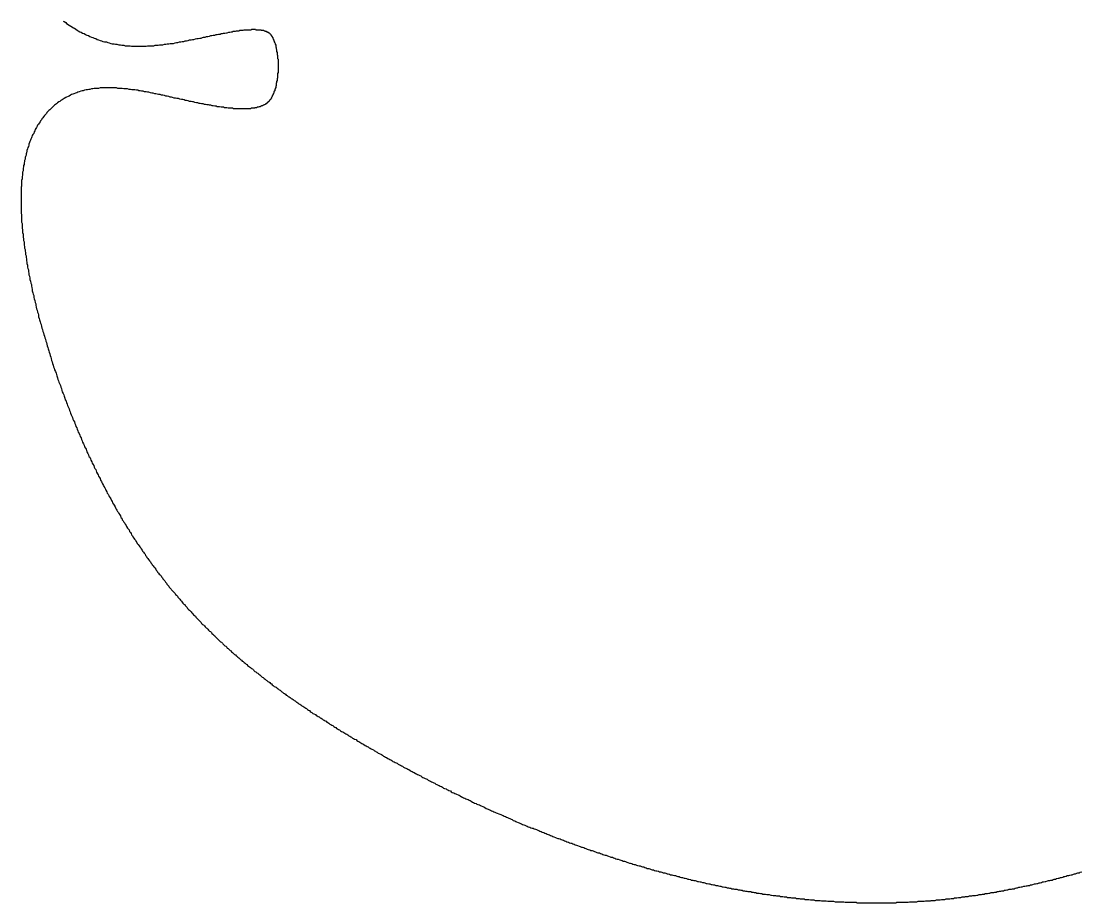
# Model space of a CAD drawing. Header units: millimetres. Extents: x 111 to 2999, y 81 to 1941.
# Drawn here: x 950.9 to 972.8, y 804.01 to 822.22 of the extents above; entities that cross this region are included whole.
import ezdxf

# ---------------------------------------------------------------- set-up
doc = ezdxf.new("R2010")
doc.units = ezdxf.units.MM
doc.layers.add('DRAW', color=7, linetype='Continuous')

msp = doc.modelspace()

# ---------------------------------------------------------------- linework, layer by layer
at = {"layer": 'DRAW'}
msp.add_polyline3d([(951.77, 822.223, 0), (951.79, 822.213, 0), (951.82, 822.193, 0), (951.84, 822.173, 0), (951.87, 822.153, 0), (951.9, 822.133, 0), (951.92, 822.123, 0), (951.95, 822.103, 0), (951.98, 822.083, 0), (952, 822.073, 0), (952.03, 822.053, 0), (952.06, 822.033, 0), (952.08, 822.023, 0), (952.11, 822.003, 0), (952.14, 821.993, 0), (952.17, 821.973, 0), (952.2, 821.963, 0), (952.23, 821.943, 0), (952.26, 821.933, 0), (952.29, 821.923, 0), (952.32, 821.903, 0), (952.35, 821.893, 0), (952.38, 821.883, 0), (952.41, 821.873, 0), (952.44, 821.863, 0), (952.47, 821.843, 0), (952.5, 821.833, 0), (952.53, 821.823, 0), (952.56, 821.813, 0), (952.59, 821.803, 0), (952.62, 821.793, 0), (952.66, 821.793, 0), (952.69, 821.783, 0), (952.72, 821.773, 0), (952.75, 821.763, 0), (952.78, 821.753, 0), (952.82, 821.753, 0), (952.85, 821.743, 0), (952.88, 821.743, 0), (952.92, 821.733, 0), (952.95, 821.733, 0), (952.98, 821.723, 0), (953.02, 821.723, 0), (953.05, 821.713, 0), (953.08, 821.713, 0), (953.11, 821.713, 0), (953.15, 821.713, 0), (953.18, 821.703, 0), (953.21, 821.703, 0), (953.25, 821.703, 0), (953.28, 821.703, 0), (953.31, 821.703, 0), (953.34, 821.703, 0), (953.38, 821.703, 0), (953.41, 821.703, 0), (953.44, 821.703, 0), (953.48, 821.703, 0), (953.51, 821.713, 0), (953.54, 821.713, 0), (953.57, 821.713, 0), (953.6, 821.713, 0), (953.64, 821.713, 0), (953.67, 821.723, 0), (953.7, 821.723, 0), (953.73, 821.723, 0), (953.76, 821.733, 0), (953.8, 821.733, 0), (953.83, 821.733, 0), (953.86, 821.743, 0), (953.89, 821.743, 0), (953.92, 821.753, 0), (953.95, 821.753, 0), (953.98, 821.763, 0), (954.02, 821.763, 0), (954.05, 821.763, 0), (954.08, 821.773, 0), (954.11, 821.783, 0), (954.14, 821.783, 0), (954.17, 821.793, 0), (954.2, 821.793, 0), (954.23, 821.803, 0), (954.26, 821.803, 0), (954.29, 821.813, 0), (954.32, 821.813, 0), (954.35, 821.823, 0), (954.38, 821.833, 0), (954.41, 821.833, 0), (954.44, 821.843, 0), (954.47, 821.843, 0), (954.5, 821.853, 0), (954.53, 821.863, 0), (954.56, 821.863, 0), (954.59, 821.873, 0), (954.62, 821.873, 0), (954.65, 821.883, 0), (954.67, 821.893, 0), (954.7, 821.893, 0), (954.73, 821.903, 0), (954.76, 821.903, 0), (954.79, 821.913, 0), (954.82, 821.923, 0), (954.84, 821.923, 0), (954.87, 821.933, 0), (954.9, 821.933, 0), (954.93, 821.943, 0), (954.95, 821.943, 0), (954.98, 821.953, 0), (955.01, 821.953, 0), (955.03, 821.963, 0), (955.06, 821.963, 0), (955.08, 821.973, 0), (955.11, 821.973, 0), (955.14, 821.983, 0), (955.16, 821.983, 0), (955.19, 821.993, 0), (955.21, 821.993, 0), (955.24, 822.003, 0), (955.26, 822.003, 0), (955.28, 822.013, 0), (955.31, 822.013, 0), (955.33, 822.013, 0), (955.35, 822.023, 0), (955.38, 822.023, 0), (955.4, 822.023, 0), (955.42, 822.033, 0), (955.44, 822.033, 0), (955.47, 822.033, 0), (955.49, 822.033, 0), (955.51, 822.043, 0), (955.53, 822.043, 0), (955.55, 822.043, 0), (955.57, 822.043, 0), (955.59, 822.043, 0), (955.61, 822.043, 0), (955.63, 822.043, 0), (955.65, 822.043, 0), (955.67, 822.053, 0), (955.68, 822.053, 0), (955.7, 822.053, 0), (955.72, 822.053, 0), (955.74, 822.053, 0), (955.75, 822.043, 0), (955.77, 822.043, 0), (955.78, 822.043, 0), (955.8, 822.043, 0), (955.81, 822.043, 0), (955.82, 822.043, 0), (955.84, 822.043, 0), (955.85, 822.043, 0), (955.86, 822.033, 0), (955.87, 822.033, 0), (955.89, 822.033, 0), (955.9, 822.033, 0), (955.91, 822.033, 0), (955.92, 822.023, 0), (955.93, 822.023, 0), (955.94, 822.023, 0), (955.94, 822.013, 0), (955.95, 822.013, 0), (955.96, 822.013, 0), (955.97, 822.013, 0), (955.97, 822.003, 0), (955.98, 822.003, 0), (955.99, 822.003, 0), (955.99, 821.993, 0), (956, 821.993, 0), (956, 821.993, 0), (956.01, 821.993, 0), (956.01, 821.983, 0), (956.02, 821.983, 0), (956.02, 821.983, 0), (956.03, 821.973, 0), (956.03, 821.973, 0), (956.03, 821.963, 0), (956.04, 821.963, 0), (956.04, 821.963, 0), (956.05, 821.953, 0), (956.05, 821.953, 0), (956.06, 821.943, 0), (956.06, 821.943, 0), (956.06, 821.933, 0), (956.07, 821.923, 0), (956.07, 821.913, 0), (956.08, 821.913, 0), (956.09, 821.903, 0), (956.09, 821.893, 0), (956.1, 821.883, 0), (956.1, 821.873, 0), (956.11, 821.853, 0), (956.11, 821.843, 0), (956.12, 821.833, 0), (956.12, 821.823, 0), (956.13, 821.803, 0), (956.13, 821.793, 0), (956.14, 821.773, 0), (956.15, 821.763, 0), (956.15, 821.743, 0), (956.16, 821.723, 0), (956.16, 821.713, 0), (956.16, 821.693, 0), (956.17, 821.673, 0), (956.17, 821.653, 0), (956.18, 821.633, 0), (956.18, 821.613, 0), (956.18, 821.593, 0), (956.19, 821.573, 0), (956.19, 821.553, 0), (956.19, 821.533, 0), (956.2, 821.513, 0), (956.2, 821.493, 0), (956.2, 821.473, 0), (956.2, 821.453, 0), (956.21, 821.433, 0), (956.21, 821.403, 0), (956.21, 821.383, 0), (956.21, 821.363, 0), (956.21, 821.343, 0), (956.21, 821.323, 0), (956.21, 821.293, 0), (956.21, 821.273, 0), (956.21, 821.253, 0), (956.21, 821.233, 0), (956.21, 821.213, 0), (956.21, 821.183, 0), (956.21, 821.163, 0), (956.2, 821.143, 0), (956.2, 821.123, 0), (956.2, 821.103, 0), (956.2, 821.073, 0), (956.2, 821.053, 0), (956.19, 821.033, 0), (956.19, 821.013, 0), (956.19, 820.993, 0), (956.18, 820.973, 0), (956.18, 820.953, 0), (956.17, 820.933, 0), (956.17, 820.913, 0), (956.17, 820.893, 0), (956.16, 820.873, 0), (956.16, 820.853, 0), (956.15, 820.833, 0), (956.15, 820.823, 0), (956.14, 820.803, 0), (956.14, 820.783, 0), (956.13, 820.773, 0), (956.12, 820.753, 0), (956.12, 820.733, 0), (956.11, 820.723, 0), (956.11, 820.713, 0), (956.1, 820.693, 0), (956.09, 820.683, 0), (956.09, 820.673, 0), (956.08, 820.653, 0), (956.07, 820.643, 0), (956.07, 820.633, 0), (956.06, 820.623, 0), (956.06, 820.613, 0), (956.05, 820.603, 0), (956.04, 820.593, 0), (956.04, 820.593, 0), (956.03, 820.583, 0), (956.03, 820.573, 0), (956.02, 820.563, 0), (956.01, 820.563, 0), (956.01, 820.553, 0), (956, 820.553, 0), (956, 820.543, 0), (955.99, 820.533, 0), (955.98, 820.533, 0), (955.98, 820.523, 0), (955.97, 820.523, 0), (955.96, 820.513, 0), (955.95, 820.513, 0), (955.95, 820.503, 0), (955.94, 820.503, 0), (955.93, 820.493, 0), (955.92, 820.493, 0), (955.91, 820.483, 0), (955.9, 820.483, 0), (955.89, 820.473, 0), (955.88, 820.473, 0), (955.87, 820.473, 0), (955.86, 820.463, 0), (955.85, 820.463, 0), (955.84, 820.453, 0), (955.83, 820.453, 0), (955.82, 820.453, 0), (955.8, 820.443, 0), (955.79, 820.443, 0), (955.78, 820.443, 0), (955.76, 820.433, 0), (955.75, 820.433, 0), (955.73, 820.433, 0), (955.72, 820.423, 0), (955.7, 820.423, 0), (955.69, 820.423, 0), (955.67, 820.423, 0), (955.66, 820.423, 0), (955.64, 820.413, 0), (955.62, 820.413, 0), (955.6, 820.413, 0), (955.58, 820.413, 0), (955.57, 820.413, 0), (955.55, 820.413, 0), (955.53, 820.413, 0), (955.51, 820.413, 0), (955.49, 820.413, 0), (955.47, 820.413, 0), (955.45, 820.413, 0), (955.43, 820.413, 0), (955.41, 820.413, 0), (955.38, 820.413, 0), (955.36, 820.413, 0), (955.34, 820.413, 0), (955.32, 820.413, 0), (955.29, 820.413, 0), (955.27, 820.423, 0), (955.25, 820.423, 0), (955.23, 820.423, 0), (955.2, 820.423, 0), (955.18, 820.423, 0), (955.15, 820.433, 0), (955.13, 820.433, 0), (955.1, 820.433, 0), (955.08, 820.443, 0), (955.05, 820.443, 0), (955.03, 820.443, 0), (955, 820.453, 0), (954.98, 820.453, 0), (954.95, 820.453, 0), (954.93, 820.463, 0), (954.9, 820.463, 0), (954.87, 820.473, 0), (954.85, 820.473, 0), (954.82, 820.483, 0), (954.79, 820.483, 0), (954.77, 820.493, 0), (954.74, 820.493, 0), (954.71, 820.503, 0), (954.69, 820.503, 0), (954.66, 820.513, 0), (954.63, 820.513, 0), (954.6, 820.523, 0), (954.58, 820.523, 0), (954.55, 820.533, 0), (954.52, 820.533, 0), (954.49, 820.543, 0), (954.46, 820.553, 0), (954.44, 820.553, 0), (954.41, 820.563, 0), (954.38, 820.563, 0), (954.35, 820.573, 0), (954.32, 820.583, 0), (954.29, 820.583, 0), (954.27, 820.593, 0), (954.24, 820.603, 0), (954.21, 820.603, 0), (954.18, 820.613, 0), (954.15, 820.623, 0), (954.12, 820.623, 0), (954.09, 820.633, 0), (954.06, 820.633, 0), (954.03, 820.643, 0), (954.01, 820.653, 0), (953.98, 820.653, 0), (953.95, 820.663, 0), (953.92, 820.673, 0), (953.89, 820.673, 0), (953.86, 820.683, 0), (953.83, 820.693, 0), (953.8, 820.693, 0), (953.77, 820.703, 0), (953.74, 820.703, 0), (953.71, 820.713, 0), (953.68, 820.723, 0), (953.66, 820.723, 0), (953.63, 820.733, 0), (953.6, 820.733, 0), (953.57, 820.743, 0), (953.54, 820.753, 0), (953.51, 820.753, 0), (953.48, 820.763, 0), (953.45, 820.763, 0), (953.42, 820.773, 0), (953.39, 820.773, 0), (953.36, 820.783, 0), (953.33, 820.783, 0), (953.31, 820.793, 0), (953.28, 820.793, 0), (953.25, 820.803, 0), (953.22, 820.803, 0), (953.19, 820.803, 0), (953.16, 820.813, 0), (953.13, 820.813, 0), (953.1, 820.823, 0), (953.07, 820.823, 0), (953.04, 820.823, 0), (953.02, 820.823, 0), (952.99, 820.833, 0), (952.96, 820.833, 0), (952.93, 820.833, 0), (952.9, 820.833, 0), (952.87, 820.843, 0), (952.84, 820.843, 0), (952.81, 820.843, 0), (952.78, 820.843, 0), (952.76, 820.843, 0), (952.73, 820.843, 0), (952.7, 820.843, 0), (952.67, 820.843, 0), (952.64, 820.843, 0), (952.61, 820.843, 0), (952.58, 820.843, 0), (952.55, 820.843, 0), (952.53, 820.843, 0), (952.5, 820.833, 0), (952.47, 820.833, 0), (952.44, 820.833, 0), (952.41, 820.833, 0), (952.38, 820.823, 0), (952.35, 820.823, 0), (952.32, 820.813, 0), (952.3, 820.813, 0), (952.27, 820.803, 0), (952.24, 820.803, 0), (952.21, 820.793, 0), (952.18, 820.783, 0), (952.16, 820.783, 0), (952.13, 820.773, 0), (952.1, 820.763, 0), (952.07, 820.753, 0), (952.05, 820.743, 0), (952.02, 820.733, 0), (951.99, 820.723, 0), (951.97, 820.713, 0), (951.94, 820.703, 0), (951.92, 820.693, 0), (951.89, 820.673, 0), (951.87, 820.663, 0), (951.84, 820.653, 0), (951.82, 820.643, 0), (951.79, 820.623, 0), (951.77, 820.613, 0), (951.75, 820.593, 0), (951.72, 820.583, 0), (951.7, 820.563, 0), (951.68, 820.553, 0), (951.65, 820.533, 0), (951.63, 820.513, 0), (951.61, 820.503, 0), (951.59, 820.483, 0), (951.57, 820.463, 0), (951.55, 820.443, 0), (951.53, 820.423, 0), (951.51, 820.413, 0), (951.49, 820.393, 0), (951.47, 820.373, 0), (951.45, 820.353, 0), (951.43, 820.333, 0), (951.42, 820.313, 0), (951.4, 820.293, 0), (951.38, 820.273, 0), (951.36, 820.243, 0), (951.35, 820.223, 0), (951.33, 820.203, 0), (951.32, 820.183, 0), (951.3, 820.163, 0), (951.29, 820.143, 0), (951.27, 820.113, 0), (951.26, 820.093, 0), (951.24, 820.073, 0), (951.23, 820.053, 0), (951.22, 820.023, 0), (951.2, 820.003, 0), (951.19, 819.983, 0), (951.18, 819.953, 0), (951.17, 819.933, 0), (951.16, 819.903, 0), (951.14, 819.883, 0), (951.13, 819.863, 0), (951.12, 819.833, 0), (951.11, 819.813, 0), (951.1, 819.783, 0), (951.09, 819.763, 0), (951.08, 819.733, 0), (951.07, 819.713, 0), (951.06, 819.683, 0), (951.06, 819.663, 0), (951.05, 819.633, 0), (951.04, 819.613, 0), (951.03, 819.583, 0), (951.02, 819.553, 0), (951.02, 819.533, 0), (951.01, 819.503, 0), (951, 819.483, 0), (951, 819.453, 0), (950.99, 819.423, 0), (950.98, 819.403, 0), (950.98, 819.373, 0), (950.97, 819.343, 0), (950.97, 819.323, 0), (950.96, 819.293, 0), (950.96, 819.263, 0), (950.95, 819.243, 0), (950.95, 819.213, 0), (950.94, 819.183, 0), (950.94, 819.153, 0), (950.94, 819.133, 0), (950.93, 819.103, 0), (950.93, 819.073, 0), (950.93, 819.043, 0), (950.92, 819.013, 0), (950.92, 818.993, 0), (950.92, 818.963, 0), (950.91, 818.933, 0), (950.91, 818.903, 0), (950.91, 818.873, 0), (950.91, 818.843, 0), (950.91, 818.813, 0), (950.9, 818.793, 0), (950.9, 818.763, 0), (950.9, 818.733, 0), (950.9, 818.703, 0), (950.9, 818.673, 0), (950.9, 818.643, 0), (950.9, 818.613, 0), (950.9, 818.583, 0), (950.9, 818.553, 0), (950.9, 818.523, 0), (950.9, 818.493, 0), (950.9, 818.463, 0), (950.9, 818.433, 0), (950.9, 818.403, 0), (950.9, 818.373, 0), (950.9, 818.343, 0), (950.9, 818.313, 0), (950.9, 818.283, 0), (950.9, 818.253, 0), (950.91, 818.223, 0), (950.91, 818.193, 0), (950.91, 818.163, 0), (950.91, 818.133, 0), (950.91, 818.103, 0), (950.91, 818.073, 0), (950.92, 818.043, 0), (950.92, 818.013, 0), (950.92, 817.973, 0), (950.92, 817.943, 0), (950.93, 817.913, 0), (950.93, 817.883, 0), (950.93, 817.853, 0), (950.94, 817.823, 0), (950.94, 817.793, 0), (950.94, 817.763, 0), (950.95, 817.723, 0), (950.95, 817.693, 0), (950.96, 817.663, 0), (950.96, 817.633, 0), (950.96, 817.603, 0), (950.97, 817.563, 0), (950.97, 817.533, 0), (950.98, 817.503, 0), (950.98, 817.473, 0), (950.99, 817.443, 0), (950.99, 817.403, 0), (951, 817.373, 0), (951, 817.343, 0), (951.01, 817.313, 0), (951.01, 817.273, 0), (951.02, 817.243, 0), (951.02, 817.213, 0), (951.03, 817.183, 0), (951.03, 817.143, 0), (951.04, 817.113, 0), (951.05, 817.083, 0), (951.05, 817.043, 0), (951.06, 817.013, 0), (951.06, 816.983, 0), (951.07, 816.953, 0), (951.08, 816.913, 0), (951.08, 816.883, 0), (951.09, 816.853, 0), (951.1, 816.813, 0), (951.11, 816.783, 0), (951.11, 816.753, 0), (951.12, 816.713, 0), (951.13, 816.683, 0), (951.13, 816.653, 0), (951.14, 816.613, 0), (951.15, 816.583, 0), (951.16, 816.553, 0), (951.16, 816.513, 0), (951.17, 816.483, 0), (951.18, 816.453, 0), (951.19, 816.413, 0), (951.2, 816.383, 0), (951.2, 816.353, 0), (951.21, 816.313, 0), (951.22, 816.283, 0), (951.23, 816.253, 0), (951.24, 816.213, 0), (951.25, 816.183, 0), (951.26, 816.153, 0), (951.26, 816.113, 0), (951.27, 816.083, 0), (951.28, 816.053, 0), (951.29, 816.013, 0), (951.3, 815.983, 0), (951.31, 815.953, 0), (951.32, 815.913, 0), (951.33, 815.883, 0), (951.34, 815.853, 0), (951.35, 815.813, 0), (951.36, 815.783, 0), (951.37, 815.753, 0), (951.38, 815.713, 0), (951.39, 815.683, 0), (951.4, 815.653, 0), (951.41, 815.613, 0), (951.42, 815.583, 0), (951.43, 815.553, 0), (951.44, 815.513, 0), (951.45, 815.483, 0), (951.46, 815.453, 0), (951.47, 815.413, 0), (951.48, 815.383, 0), (951.49, 815.353, 0), (951.5, 815.313, 0), (951.51, 815.283, 0), (951.52, 815.253, 0), (951.53, 815.213, 0), (951.54, 815.183, 0), (951.55, 815.153, 0), (951.56, 815.113, 0), (951.57, 815.083, 0), (951.58, 815.053, 0), (951.59, 815.023, 0), (951.61, 814.983, 0), (951.62, 814.953, 0), (951.63, 814.923, 0), (951.64, 814.893, 0), (951.65, 814.853, 0), (951.66, 814.823, 0), (951.67, 814.793, 0), (951.68, 814.763, 0), (951.7, 814.723, 0), (951.71, 814.693, 0), (951.72, 814.663, 0), (951.73, 814.633, 0), (951.74, 814.593, 0), (951.75, 814.563, 0), (951.77, 814.533, 0), (951.78, 814.503, 0), (951.79, 814.473, 0), (951.8, 814.433, 0), (951.81, 814.403, 0), (951.83, 814.373, 0), (951.84, 814.343, 0), (951.85, 814.313, 0), (951.86, 814.283, 0), (951.87, 814.253, 0), (951.89, 814.213, 0), (951.9, 814.183, 0), (951.91, 814.153, 0), (951.92, 814.123, 0), (951.93, 814.093, 0), (951.95, 814.063, 0), (951.96, 814.033, 0), (951.97, 814.003, 0), (951.98, 813.973, 0), (952, 813.943, 0), (952.01, 813.913, 0), (952.02, 813.883, 0), (952.03, 813.853, 0), (952.05, 813.823, 0), (952.06, 813.793, 0), (952.07, 813.763, 0), (952.08, 813.733, 0), (952.1, 813.703, 0), (952.11, 813.673, 0), (952.12, 813.643, 0), (952.14, 813.613, 0), (952.15, 813.583, 0), (952.16, 813.553, 0), (952.17, 813.523, 0), (952.19, 813.493, 0), (952.2, 813.463, 0), (952.21, 813.433, 0), (952.23, 813.403, 0), (952.24, 813.383, 0), (952.25, 813.353, 0), (952.26, 813.323, 0), (952.28, 813.293, 0), (952.29, 813.263, 0), (952.3, 813.233, 0), (952.32, 813.213, 0), (952.33, 813.183, 0), (952.34, 813.153, 0), (952.36, 813.123, 0), (952.37, 813.093, 0), (952.38, 813.073, 0), (952.4, 813.043, 0), (952.41, 813.013, 0), (952.42, 812.983, 0), (952.44, 812.963, 0), (952.45, 812.933, 0), (952.46, 812.903, 0), (952.48, 812.873, 0), (952.49, 812.853, 0), (952.5, 812.823, 0), (952.52, 812.793, 0), (952.53, 812.773, 0), (952.54, 812.743, 0), (952.56, 812.713, 0), (952.57, 812.693, 0), (952.58, 812.663, 0), (952.6, 812.633, 0), (952.61, 812.613, 0), (952.63, 812.583, 0), (952.64, 812.553, 0), (952.65, 812.533, 0), (952.67, 812.503, 0), (952.68, 812.473, 0), (952.7, 812.453, 0), (952.71, 812.423, 0), (952.72, 812.403, 0), (952.74, 812.373, 0), (952.75, 812.353, 0), (952.77, 812.323, 0), (952.78, 812.303, 0), (952.79, 812.273, 0), (952.81, 812.243, 0), (952.82, 812.223, 0), (952.84, 812.193, 0), (952.85, 812.173, 0), (952.86, 812.143, 0), (952.88, 812.123, 0), (952.89, 812.093, 0), (952.91, 812.073, 0), (952.92, 812.053, 0), (952.94, 812.023, 0), (952.95, 812.003, 0), (952.96, 811.973, 0), (952.98, 811.953, 0), (952.99, 811.923, 0), (953.01, 811.903, 0), (953.02, 811.873, 0), (953.04, 811.853, 0), (953.05, 811.833, 0), (953.07, 811.803, 0), (953.08, 811.783, 0), (953.1, 811.753, 0), (953.11, 811.733, 0), (953.13, 811.713, 0), (953.14, 811.683, 0), (953.16, 811.663, 0), (953.17, 811.643, 0), (953.18, 811.613, 0), (953.2, 811.593, 0), (953.21, 811.573, 0), (953.23, 811.543, 0), (953.24, 811.523, 0), (953.26, 811.503, 0), (953.27, 811.483, 0), (953.29, 811.453, 0), (953.3, 811.433, 0), (953.32, 811.413, 0), (953.34, 811.383, 0), (953.35, 811.363, 0), (953.37, 811.343, 0), (953.38, 811.323, 0), (953.4, 811.293, 0), (953.41, 811.273, 0), (953.43, 811.253, 0), (953.44, 811.233, 0), (953.46, 811.213, 0), (953.47, 811.183, 0), (953.49, 811.163, 0), (953.5, 811.143, 0), (953.52, 811.123, 0), (953.53, 811.103, 0), (953.55, 811.073, 0), (953.57, 811.053, 0), (953.58, 811.033, 0), (953.6, 811.013, 0), (953.61, 810.993, 0), (953.63, 810.973, 0), (953.64, 810.953, 0), (953.66, 810.933, 0), (953.68, 810.903, 0), (953.69, 810.883, 0), (953.71, 810.863, 0), (953.72, 810.843, 0), (953.74, 810.823, 0), (953.75, 810.803, 0), (953.77, 810.783, 0), (953.79, 810.763, 0), (953.8, 810.743, 0), (953.82, 810.723, 0), (953.83, 810.703, 0), (953.85, 810.683, 0), (953.87, 810.663, 0), (953.88, 810.633, 0), (953.9, 810.613, 0), (953.91, 810.593, 0), (953.93, 810.573, 0), (953.95, 810.553, 0), (953.96, 810.533, 0), (953.98, 810.513, 0), (954, 810.493, 0), (954.01, 810.473, 0), (954.03, 810.453, 0), (954.04, 810.443, 0), (954.06, 810.423, 0), (954.08, 810.403, 0), (954.09, 810.383, 0), (954.11, 810.363, 0), (954.13, 810.343, 0), (954.14, 810.323, 0), (954.16, 810.303, 0), (954.18, 810.283, 0), (954.19, 810.263, 0), (954.21, 810.243, 0), (954.23, 810.223, 0), (954.24, 810.203, 0), (954.26, 810.183, 0), (954.28, 810.173, 0), (954.29, 810.153, 0), (954.31, 810.133, 0), (954.33, 810.113, 0), (954.34, 810.093, 0), (954.36, 810.073, 0), (954.38, 810.053, 0), (954.39, 810.043, 0), (954.41, 810.023, 0), (954.43, 810.003, 0), (954.45, 809.983, 0), (954.46, 809.963, 0), (954.48, 809.943, 0), (954.5, 809.933, 0), (954.51, 809.913, 0), (954.53, 809.893, 0), (954.55, 809.873, 0), (954.57, 809.853, 0), (954.58, 809.843, 0), (954.6, 809.823, 0), (954.62, 809.803, 0), (954.63, 809.783, 0), (954.65, 809.763, 0), (954.67, 809.753, 0), (954.69, 809.733, 0), (954.7, 809.713, 0), (954.72, 809.693, 0), (954.74, 809.683, 0), (954.76, 809.663, 0), (954.77, 809.643, 0), (954.79, 809.623, 0), (954.81, 809.613, 0), (954.83, 809.593, 0), (954.84, 809.573, 0), (954.86, 809.563, 0), (954.88, 809.543, 0), (954.9, 809.523, 0), (954.91, 809.513, 0), (954.93, 809.493, 0), (954.95, 809.473, 0), (954.97, 809.453, 0), (954.98, 809.443, 0), (955, 809.423, 0), (955.02, 809.403, 0), (955.04, 809.393, 0), (955.06, 809.373, 0), (955.07, 809.363, 0), (955.09, 809.343, 0), (955.11, 809.323, 0), (955.13, 809.313, 0), (955.15, 809.293, 0), (955.16, 809.273, 0), (955.18, 809.263, 0), (955.2, 809.243, 0), (955.22, 809.223, 0), (955.24, 809.213, 0), (955.25, 809.193, 0), (955.27, 809.183, 0), (955.29, 809.163, 0), (955.31, 809.143, 0), (955.33, 809.133, 0), (955.34, 809.113, 0), (955.36, 809.103, 0), (955.38, 809.083, 0), (955.4, 809.073, 0), (955.42, 809.053, 0), (955.44, 809.033, 0), (955.45, 809.023, 0), (955.47, 809.003, 0), (955.49, 808.993, 0), (955.51, 808.973, 0), (955.53, 808.963, 0), (955.55, 808.943, 0), (955.57, 808.933, 0), (955.58, 808.913, 0), (955.6, 808.903, 0), (955.62, 808.883, 0), (955.64, 808.873, 0), (955.66, 808.853, 0), (955.68, 808.843, 0), (955.7, 808.823, 0), (955.71, 808.813, 0), (955.73, 808.793, 0), (955.75, 808.783, 0), (955.77, 808.763, 0), (955.79, 808.753, 0), (955.81, 808.733, 0), (955.83, 808.723, 0), (955.85, 808.703, 0), (955.86, 808.693, 0), (955.88, 808.673, 0), (955.9, 808.663, 0), (955.92, 808.643, 0), (955.94, 808.633, 0), (955.96, 808.613, 0), (955.98, 808.603, 0), (956, 808.583, 0), (956.02, 808.573, 0), (956.04, 808.563, 0), (956.05, 808.543, 0), (956.07, 808.533, 0), (956.09, 808.513, 0), (956.11, 808.503, 0), (956.13, 808.483, 0), (956.15, 808.473, 0), (956.17, 808.463, 0), (956.19, 808.443, 0), (956.21, 808.433, 0), (956.23, 808.413, 0), (956.25, 808.403, 0), (956.27, 808.383, 0), (956.29, 808.373, 0), (956.3, 808.363, 0), (956.32, 808.343, 0), (956.34, 808.333, 0), (956.36, 808.323, 0), (956.38, 808.303, 0), (956.4, 808.293, 0), (956.42, 808.273, 0), (956.44, 808.263, 0), (956.46, 808.253, 0), (956.48, 808.233, 0), (956.5, 808.223, 0), (956.52, 808.213, 0), (956.54, 808.193, 0), (956.56, 808.183, 0), (956.58, 808.163, 0), (956.6, 808.153, 0), (956.62, 808.143, 0), (956.64, 808.123, 0), (956.66, 808.113, 0), (956.68, 808.103, 0), (956.7, 808.083, 0), (956.72, 808.073, 0), (956.74, 808.063, 0), (956.76, 808.043, 0), (956.78, 808.033, 0), (956.8, 808.023, 0), (956.82, 808.003, 0), (956.84, 807.993, 0), (956.86, 807.983, 0), (956.87, 807.963, 0), (956.89, 807.953, 0), (956.91, 807.943, 0), (956.93, 807.923, 0), (956.95, 807.913, 0), (956.98, 807.903, 0), (957, 807.883, 0), (957.02, 807.873, 0), (957.04, 807.863, 0), (957.06, 807.853, 0), (957.08, 807.833, 0), (957.1, 807.823, 0), (957.12, 807.813, 0), (957.14, 807.793, 0), (957.16, 807.783, 0), (957.18, 807.773, 0), (957.2, 807.763, 0), (957.22, 807.743, 0), (957.24, 807.733, 0), (957.26, 807.723, 0), (957.28, 807.703, 0), (957.3, 807.693, 0), (957.32, 807.683, 0), (957.34, 807.673, 0), (957.36, 807.653, 0), (957.38, 807.643, 0), (957.4, 807.633, 0), (957.42, 807.613, 0), (957.44, 807.603, 0), (957.46, 807.593, 0), (957.48, 807.583, 0), (957.5, 807.563, 0), (957.52, 807.553, 0), (957.55, 807.543, 0), (957.57, 807.533, 0), (957.59, 807.513, 0), (957.61, 807.503, 0), (957.63, 807.493, 0), (957.65, 807.483, 0), (957.67, 807.463, 0), (957.69, 807.453, 0), (957.71, 807.443, 0), (957.73, 807.433, 0), (957.75, 807.413, 0), (957.77, 807.403, 0), (957.79, 807.393, 0), (957.82, 807.383, 0), (957.84, 807.363, 0), (957.86, 807.353, 0), (957.88, 807.343, 0), (957.9, 807.333, 0), (957.92, 807.313, 0), (957.94, 807.303, 0), (957.96, 807.293, 0), (957.98, 807.283, 0), (958.01, 807.263, 0), (958.03, 807.253, 0), (958.05, 807.243, 0), (958.07, 807.233, 0), (958.09, 807.213, 0), (958.11, 807.203, 0), (958.13, 807.193, 0), (958.15, 807.183, 0), (958.18, 807.173, 0), (958.2, 807.153, 0), (958.22, 807.143, 0), (958.24, 807.133, 0), (958.26, 807.123, 0), (958.28, 807.103, 0), (958.3, 807.093, 0), (958.33, 807.083, 0), (958.35, 807.073, 0), (958.37, 807.063, 0), (958.39, 807.043, 0), (958.41, 807.033, 0), (958.43, 807.023, 0), (958.45, 807.013, 0), (958.48, 806.993, 0), (958.5, 806.983, 0), (958.52, 806.973, 0), (958.54, 806.963, 0), (958.56, 806.953, 0), (958.58, 806.933, 0), (958.61, 806.923, 0), (958.63, 806.913, 0), (958.65, 806.903, 0), (958.67, 806.893, 0), (958.69, 806.873, 0), (958.72, 806.863, 0), (958.74, 806.853, 0), (958.76, 806.843, 0), (958.78, 806.833, 0), (958.8, 806.813, 0), (958.83, 806.803, 0), (958.85, 806.793, 0), (958.87, 806.783, 0), (958.89, 806.773, 0), (958.91, 806.763, 0), (958.94, 806.743, 0), (958.96, 806.733, 0), (958.98, 806.723, 0), (959, 806.713, 0), (959.02, 806.703, 0), (959.05, 806.683, 0), (959.07, 806.673, 0), (959.09, 806.663, 0), (959.11, 806.653, 0), (959.14, 806.643, 0), (959.16, 806.633, 0), (959.18, 806.613, 0), (959.2, 806.603, 0), (959.22, 806.593, 0), (959.25, 806.583, 0), (959.27, 806.573, 0), (959.29, 806.563, 0), (959.31, 806.543, 0), (959.34, 806.533, 0), (959.36, 806.523, 0), (959.38, 806.513, 0), (959.4, 806.503, 0), (959.43, 806.493, 0), (959.45, 806.483, 0), (959.47, 806.463, 0), (959.49, 806.453, 0), (959.52, 806.443, 0), (959.54, 806.433, 0), (959.56, 806.423, 0), (959.59, 806.413, 0), (959.61, 806.403, 0), (959.63, 806.383, 0), (959.65, 806.373, 0), (959.68, 806.363, 0), (959.7, 806.353, 0), (959.72, 806.343, 0), (959.74, 806.333, 0), (959.77, 806.323, 0), (959.79, 806.303, 0), (959.81, 806.293, 0), (959.84, 806.283, 0), (959.86, 806.273, 0), (959.88, 806.263, 0), (959.9, 806.253, 0), (959.93, 806.243, 0), (959.95, 806.233, 0), (959.97, 806.223, 0), (960, 806.203, 0), (960.02, 806.193, 0), (960.04, 806.183, 0), (960.07, 806.173, 0), (960.09, 806.163, 0), (960.11, 806.153, 0), (960.14, 806.143, 0), (960.16, 806.133, 0), (960.18, 806.123, 0), (960.2, 806.113, 0), (960.23, 806.093, 0), (960.25, 806.083, 0), (960.27, 806.073, 0), (960.3, 806.063, 0), (960.32, 806.053, 0), (960.34, 806.043, 0), (960.37, 806.033, 0), (960.39, 806.023, 0), (960.41, 806.013, 0), (960.44, 806.003, 0), (960.46, 805.993, 0), (960.48, 805.983, 0), (960.51, 805.963, 0), (960.53, 805.953, 0), (960.55, 805.943, 0), (960.58, 805.933, 0), (960.6, 805.923, 0), (960.62, 805.913, 0), (960.65, 805.903, 0), (960.67, 805.893, 0), (960.69, 805.883, 0), (960.72, 805.873, 0), (960.74, 805.863, 0), (960.77, 805.853, 0), (960.79, 805.843, 0), (960.81, 805.833, 0), (960.84, 805.823, 0), (960.86, 805.813, 0), (960.88, 805.803, 0), (960.91, 805.793, 0), (960.93, 805.783, 0), (960.95, 805.773, 0), (960.98, 805.763, 0), (961, 805.753, 0), (961.03, 805.743, 0), (961.05, 805.733, 0), (961.07, 805.713, 0), (961.1, 805.703, 0), (961.12, 805.693, 0), (961.14, 805.683, 0), (961.17, 805.673, 0), (961.19, 805.663, 0), (961.22, 805.653, 0), (961.24, 805.643, 0), (961.26, 805.633, 0), (961.29, 805.623, 0), (961.31, 805.613, 0), (961.34, 805.603, 0), (961.36, 805.593, 0), (961.38, 805.583, 0), (961.41, 805.573, 0), (961.43, 805.563, 0), (961.46, 805.553, 0), (961.48, 805.553, 0), (961.5, 805.543, 0), (961.53, 805.533, 0), (961.55, 805.523, 0), (961.58, 805.513, 0), (961.6, 805.503, 0), (961.62, 805.493, 0), (961.65, 805.483, 0), (961.67, 805.473, 0), (961.7, 805.463, 0), (961.72, 805.453, 0), (961.75, 805.443, 0), (961.77, 805.433, 0), (961.79, 805.423, 0), (961.82, 805.413, 0), (961.84, 805.403, 0), (961.87, 805.393, 0), (961.89, 805.383, 0), (961.91, 805.373, 0), (961.94, 805.363, 0), (961.96, 805.353, 0), (961.99, 805.343, 0), (962.01, 805.343, 0), (962.04, 805.333, 0), (962.06, 805.323, 0), (962.08, 805.313, 0), (962.11, 805.303, 0), (962.13, 805.293, 0), (962.16, 805.283, 0), (962.18, 805.273, 0), (962.21, 805.263, 0), (962.23, 805.253, 0), (962.26, 805.243, 0), (962.28, 805.243, 0), (962.3, 805.233, 0), (962.33, 805.223, 0), (962.35, 805.213, 0), (962.38, 805.203, 0), (962.4, 805.193, 0), (962.43, 805.183, 0), (962.45, 805.173, 0), (962.48, 805.163, 0), (962.5, 805.163, 0), (962.53, 805.153, 0), (962.55, 805.143, 0), (962.57, 805.133, 0), (962.6, 805.123, 0), (962.62, 805.113, 0), (962.65, 805.103, 0), (962.67, 805.093, 0), (962.7, 805.093, 0), (962.72, 805.083, 0), (962.75, 805.073, 0), (962.77, 805.063, 0), (962.8, 805.053, 0), (962.82, 805.043, 0), (962.85, 805.043, 0), (962.87, 805.033, 0), (962.9, 805.023, 0), (962.92, 805.013, 0), (962.94, 805.003, 0), (962.97, 804.993, 0), (962.99, 804.993, 0), (963.02, 804.983, 0), (963.04, 804.973, 0), (963.07, 804.963, 0), (963.09, 804.953, 0), (963.12, 804.953, 0), (963.14, 804.943, 0), (963.17, 804.933, 0), (963.19, 804.923, 0), (963.22, 804.913, 0), (963.24, 804.913, 0), (963.27, 804.903, 0), (963.29, 804.893, 0), (963.32, 804.883, 0), (963.34, 804.873, 0), (963.37, 804.873, 0), (963.39, 804.863, 0), (963.42, 804.853, 0), (963.44, 804.843, 0), (963.47, 804.833, 0), (963.49, 804.833, 0), (963.52, 804.823, 0), (963.54, 804.813, 0), (963.57, 804.803, 0), (963.59, 804.803, 0), (963.62, 804.793, 0), (963.64, 804.783, 0), (963.67, 804.773, 0), (963.69, 804.773, 0), (963.72, 804.763, 0), (963.74, 804.753, 0), (963.77, 804.753, 0), (963.79, 804.743, 0), (963.82, 804.733, 0), (963.84, 804.723, 0), (963.87, 804.723, 0), (963.89, 804.713, 0), (963.92, 804.703, 0), (963.94, 804.693, 0), (963.97, 804.693, 0), (963.99, 804.683, 0), (964.02, 804.673, 0), (964.04, 804.673, 0), (964.07, 804.663, 0), (964.09, 804.653, 0), (964.12, 804.653, 0), (964.14, 804.643, 0), (964.17, 804.633, 0), (964.2, 804.633, 0), (964.22, 804.623, 0), (964.25, 804.613, 0), (964.27, 804.613, 0), (964.3, 804.603, 0), (964.32, 804.593, 0), (964.35, 804.593, 0), (964.37, 804.583, 0), (964.4, 804.573, 0), (964.42, 804.573, 0), (964.45, 804.563, 0), (964.47, 804.553, 0), (964.5, 804.553, 0), (964.52, 804.543, 0), (964.55, 804.533, 0), (964.57, 804.533, 0), (964.6, 804.523, 0), (964.62, 804.523, 0), (964.65, 804.513, 0), (964.68, 804.503, 0), (964.7, 804.503, 0), (964.73, 804.493, 0), (964.75, 804.483, 0), (964.78, 804.483, 0), (964.8, 804.473, 0), (964.83, 804.473, 0), (964.85, 804.463, 0), (964.88, 804.453, 0), (964.9, 804.453, 0), (964.93, 804.443, 0), (964.95, 804.443, 0), (964.98, 804.433, 0), (965.01, 804.433, 0), (965.03, 804.423, 0), (965.06, 804.413, 0), (965.08, 804.413, 0), (965.11, 804.403, 0), (965.13, 804.403, 0), (965.16, 804.393, 0), (965.18, 804.393, 0), (965.21, 804.383, 0), (965.23, 804.383, 0), (965.26, 804.373, 0), (965.29, 804.373, 0), (965.31, 804.363, 0), (965.34, 804.353, 0), (965.36, 804.353, 0), (965.39, 804.343, 0), (965.41, 804.343, 0), (965.44, 804.333, 0), (965.46, 804.333, 0), (965.49, 804.323, 0), (965.52, 804.323, 0), (965.54, 804.313, 0), (965.57, 804.313, 0), (965.59, 804.303, 0), (965.62, 804.303, 0), (965.64, 804.293, 0), (965.67, 804.293, 0), (965.69, 804.293, 0), (965.72, 804.283, 0), (965.75, 804.283, 0), (965.77, 804.273, 0), (965.8, 804.273, 0), (965.82, 804.263, 0), (965.85, 804.263, 0), (965.87, 804.253, 0), (965.9, 804.253, 0), (965.92, 804.243, 0), (965.95, 804.243, 0), (965.98, 804.243, 0), (966, 804.233, 0), (966.03, 804.233, 0), (966.05, 804.223, 0), (966.08, 804.223, 0), (966.1, 804.213, 0), (966.13, 804.213, 0), (966.15, 804.213, 0), (966.18, 804.203, 0), (966.21, 804.203, 0), (966.23, 804.193, 0), (966.26, 804.193, 0), (966.28, 804.193, 0), (966.31, 804.183, 0), (966.33, 804.183, 0), (966.36, 804.183, 0), (966.39, 804.173, 0), (966.41, 804.173, 0), (966.44, 804.163, 0), (966.46, 804.163, 0), (966.49, 804.163, 0), (966.51, 804.153, 0), (966.54, 804.153, 0), (966.57, 804.153, 0), (966.59, 804.143, 0), (966.62, 804.143, 0), (966.64, 804.143, 0), (966.67, 804.133, 0), (966.69, 804.133, 0), (966.72, 804.133, 0), (966.74, 804.123, 0), (966.77, 804.123, 0), (966.8, 804.123, 0), (966.82, 804.113, 0), (966.85, 804.113, 0), (966.87, 804.113, 0), (966.9, 804.113, 0), (966.92, 804.103, 0), (966.95, 804.103, 0), (966.98, 804.103, 0), (967, 804.093, 0), (967.03, 804.093, 0), (967.05, 804.093, 0), (967.08, 804.093, 0), (967.1, 804.083, 0), (967.13, 804.083, 0), (967.16, 804.083, 0), (967.18, 804.083, 0), (967.21, 804.073, 0), (967.23, 804.073, 0), (967.26, 804.073, 0), (967.28, 804.073, 0), (967.31, 804.063, 0), (967.34, 804.063, 0), (967.36, 804.063, 0), (967.39, 804.063, 0), (967.41, 804.063, 0), (967.44, 804.053, 0), (967.46, 804.053, 0), (967.49, 804.053, 0), (967.52, 804.053, 0), (967.54, 804.053, 0), (967.57, 804.043, 0), (967.59, 804.043, 0), (967.62, 804.043, 0), (967.64, 804.043, 0), (967.67, 804.043, 0), (967.69, 804.043, 0), (967.72, 804.033, 0), (967.75, 804.033, 0), (967.77, 804.033, 0), (967.8, 804.033, 0), (967.82, 804.033, 0), (967.85, 804.033, 0), (967.87, 804.033, 0), (967.9, 804.033, 0), (967.93, 804.023, 0), (967.95, 804.023, 0), (967.98, 804.023, 0), (968, 804.023, 0), (968.03, 804.023, 0), (968.05, 804.023, 0), (968.08, 804.023, 0), (968.11, 804.023, 0), (968.13, 804.023, 0), (968.16, 804.023, 0), (968.18, 804.013, 0), (968.21, 804.013, 0), (968.23, 804.013, 0), (968.26, 804.013, 0), (968.29, 804.013, 0), (968.31, 804.013, 0), (968.34, 804.013, 0), (968.36, 804.013, 0), (968.39, 804.013, 0), (968.41, 804.013, 0), (968.44, 804.013, 0), (968.46, 804.013, 0), (968.49, 804.013, 0), (968.52, 804.013, 0), (968.54, 804.013, 0), (968.57, 804.013, 0), (968.59, 804.013, 0), (968.62, 804.013, 0), (968.64, 804.013, 0), (968.67, 804.013, 0), (968.7, 804.013, 0), (968.72, 804.013, 0), (968.75, 804.013, 0), (968.77, 804.013, 0), (968.8, 804.013, 0), (968.82, 804.013, 0), (968.85, 804.013, 0), (968.87, 804.013, 0), (968.9, 804.013, 0), (968.93, 804.013, 0), (968.95, 804.013, 0), (968.98, 804.013, 0), (969, 804.023, 0), (969.03, 804.023, 0), (969.05, 804.023, 0), (969.08, 804.023, 0), (969.1, 804.023, 0), (969.13, 804.023, 0), (969.16, 804.023, 0), (969.18, 804.023, 0), (969.21, 804.023, 0), (969.23, 804.023, 0), (969.26, 804.033, 0), (969.28, 804.033, 0), (969.31, 804.033, 0), (969.33, 804.033, 0), (969.36, 804.033, 0), (969.38, 804.033, 0), (969.41, 804.033, 0), (969.44, 804.043, 0), (969.46, 804.043, 0), (969.49, 804.043, 0), (969.51, 804.043, 0), (969.54, 804.043, 0), (969.56, 804.043, 0), (969.59, 804.053, 0), (969.61, 804.053, 0), (969.64, 804.053, 0), (969.66, 804.053, 0), (969.69, 804.053, 0), (969.71, 804.063, 0), (969.74, 804.063, 0), (969.77, 804.063, 0), (969.79, 804.063, 0), (969.82, 804.073, 0), (969.84, 804.073, 0), (969.87, 804.073, 0), (969.89, 804.073, 0), (969.92, 804.083, 0), (969.94, 804.083, 0), (969.97, 804.083, 0), (969.99, 804.083, 0), (970.02, 804.093, 0), (970.04, 804.093, 0), (970.07, 804.093, 0), (970.09, 804.093, 0), (970.12, 804.103, 0), (970.14, 804.103, 0), (970.17, 804.103, 0), (970.19, 804.113, 0), (970.22, 804.113, 0), (970.24, 804.113, 0), (970.27, 804.123, 0), (970.3, 804.123, 0), (970.32, 804.123, 0), (970.35, 804.133, 0), (970.37, 804.133, 0), (970.4, 804.133, 0), (970.42, 804.143, 0), (970.45, 804.143, 0), (970.47, 804.143, 0), (970.5, 804.153, 0), (970.52, 804.153, 0), (970.55, 804.153, 0), (970.57, 804.163, 0), (970.6, 804.163, 0), (970.62, 804.163, 0), (970.65, 804.173, 0), (970.67, 804.173, 0), (970.7, 804.183, 0), (970.72, 804.183, 0), (970.75, 804.183, 0), (970.77, 804.193, 0), (970.8, 804.193, 0), (970.82, 804.203, 0), (970.85, 804.203, 0), (970.87, 804.203, 0), (970.9, 804.213, 0), (970.92, 804.213, 0), (970.95, 804.223, 0), (970.97, 804.223, 0), (971, 804.223, 0), (971.02, 804.233, 0), (971.05, 804.233, 0), (971.07, 804.243, 0), (971.1, 804.243, 0), (971.12, 804.253, 0), (971.15, 804.253, 0), (971.17, 804.263, 0), (971.2, 804.263, 0), (971.22, 804.273, 0), (971.24, 804.273, 0), (971.27, 804.283, 0), (971.29, 804.283, 0), (971.32, 804.293, 0), (971.34, 804.293, 0), (971.37, 804.293, 0), (971.39, 804.303, 0), (971.42, 804.303, 0), (971.44, 804.313, 0), (971.47, 804.323, 0), (971.49, 804.323, 0), (971.52, 804.333, 0), (971.54, 804.333, 0), (971.57, 804.343, 0), (971.59, 804.343, 0), (971.62, 804.353, 0), (971.64, 804.353, 0), (971.67, 804.363, 0), (971.69, 804.363, 0), (971.71, 804.373, 0), (971.74, 804.373, 0), (971.76, 804.383, 0), (971.79, 804.383, 0), (971.81, 804.393, 0), (971.84, 804.403, 0), (971.86, 804.403, 0), (971.89, 804.413, 0), (971.91, 804.413, 0), (971.94, 804.423, 0), (971.96, 804.423, 0), (971.99, 804.433, 0), (972.01, 804.443, 0), (972.03, 804.443, 0), (972.06, 804.453, 0), (972.08, 804.453, 0), (972.11, 804.463, 0), (972.13, 804.473, 0), (972.16, 804.473, 0), (972.18, 804.483, 0), (972.21, 804.483, 0), (972.23, 804.493, 0), (972.25, 804.503, 0), (972.28, 804.503, 0), (972.3, 804.513, 0), (972.33, 804.523, 0), (972.35, 804.523, 0), (972.38, 804.533, 0), (972.4, 804.533, 0), (972.43, 804.543, 0), (972.45, 804.553, 0), (972.47, 804.553, 0), (972.5, 804.563, 0), (972.52, 804.573, 0), (972.55, 804.573, 0), (972.57, 804.583, 0), (972.6, 804.593, 0), (972.62, 804.593, 0), (972.65, 804.603, 0), (972.67, 804.613, 0), (972.69, 804.613, 0), (972.72, 804.623, 0), (972.74, 804.633, 0), (972.77, 804.633, 0), (972.79, 804.643, 0), (972.82, 804.653, 0)], dxfattribs=at)

doc.saveas('drawing.dxf')
